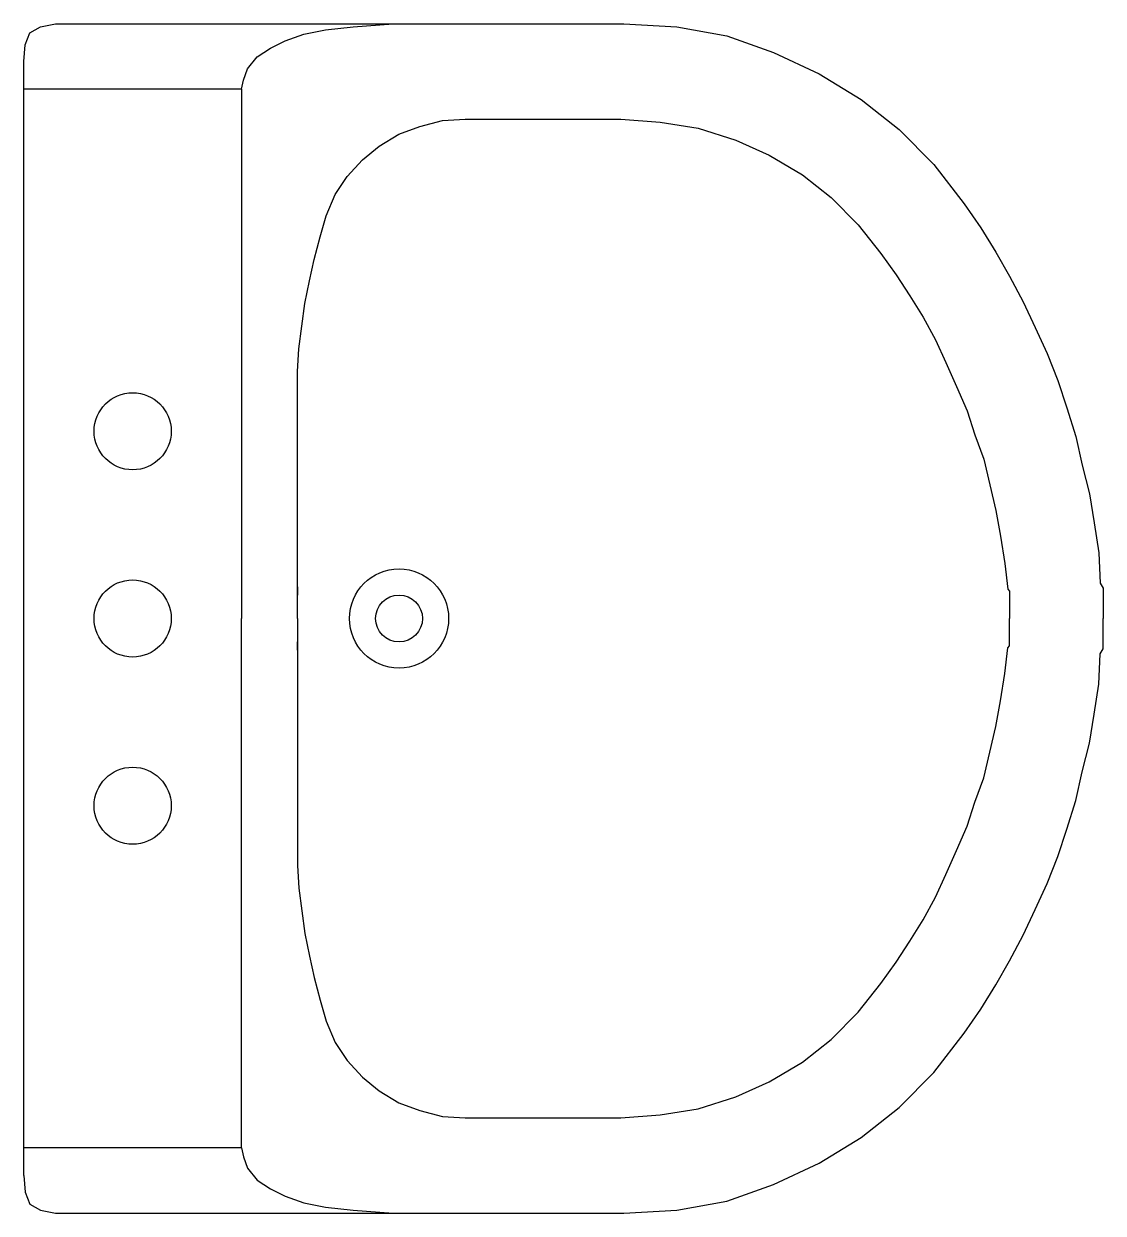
# Model space of a CAD drawing. Header units: millimetres. Extents: x -2900.035 to -2899.545, y 2964.404 to 2964.944.
import ezdxf

# ---------------------------------------------------------------- set-up
doc = ezdxf.new("R2010")
doc.units = ezdxf.units.MM
doc.header["$LTSCALE"] = 10
doc.layers.add('banheiro_louças', color=2, linetype='Continuous')

msp = doc.modelspace()

# ---------------------------------------------------------------- linework, layer by layer
at = {"layer": 'banheiro_louças'}
for p, q in [((-2900.03466, 2964.42121), (-2900.03466, 2964.92683)), ((-2899.93581, 2964.91426), (-2900.03466, 2964.91426)), ((-2899.93581, 2964.91426), (-2899.93581, 2964.67402)), ((-2899.93581, 2964.43378), (-2899.93581, 2964.67402)), ((-2899.93581, 2964.43378), (-2900.03466, 2964.43378))]:
    msp.add_line(p, q, dxfattribs=at)
for points in [[(-2900.03466, 2964.92683), (-2900.03466, 2964.92683), (-2900.03397, 2964.93438), (-2900.03191, 2964.93987), (-2900.02711, 2964.94261), (-2900.02024, 2964.94398), (-2899.76221, 2964.94398), (-2899.76221, 2964.94398), (-2899.73819, 2964.94261), (-2899.71555, 2964.93849), (-2899.69427, 2964.93095), (-2899.67368, 2964.92134), (-2899.65447, 2964.90967), (-2899.63731, 2964.89595), (-2899.62153, 2964.88016), (-2899.6078, 2964.86232), (-2899.6078, 2964.86232), (-2899.60025, 2964.85134), (-2899.59339, 2964.84036), (-2899.58722, 2964.82938), (-2899.58104, 2964.81771), (-2899.57555, 2964.80605), (-2899.57006, 2964.79438), (-2899.56526, 2964.78203), (-2899.56114, 2964.76968), (-2899.55702, 2964.75664), (-2899.55428, 2964.7436), (-2899.55084, 2964.73056), (-2899.54879, 2964.71752), (-2899.54673, 2964.70379), (-2899.54604, 2964.69007), (-2899.54467, 2964.68774), (-2899.54467, 2964.67402)], [(-2899.93581, 2964.91426), (-2899.93497, 2964.91841), (-2899.93318, 2964.92356), (-2899.92871, 2964.92893), (-2899.92267, 2964.93296), (-2899.91596, 2964.93631), (-2899.90747, 2964.93922), (-2899.89763, 2964.94124), (-2899.88511, 2964.94258), (-2899.867, 2964.94398)], [(-2899.91044, 2964.67402), (-2899.91044, 2964.67402), (-2899.91044, 2964.68157), (-2899.91044, 2964.68843), (-2899.91044, 2964.68458), (-2899.91044, 2964.69213), (-2899.91044, 2964.69899), (-2899.91044, 2964.70654), (-2899.91044, 2964.7134), (-2899.91044, 2964.72095), (-2899.91044, 2964.72781), (-2899.91044, 2964.73468), (-2899.91044, 2964.74222), (-2899.91044, 2964.74909), (-2899.91044, 2964.75595), (-2899.91044, 2964.76281), (-2899.91044, 2964.76899), (-2899.91044, 2964.77585), (-2899.91044, 2964.77585), (-2899.91044, 2964.78615), (-2899.90976, 2964.79644), (-2899.90838, 2964.80673), (-2899.90701, 2964.81703), (-2899.90495, 2964.82732), (-2899.90289, 2964.83693), (-2899.90015, 2964.84722), (-2899.8974, 2964.85683), (-2899.8974, 2964.85683), (-2899.89329, 2964.86644), (-2899.8878, 2964.87467), (-2899.88093, 2964.88222), (-2899.87338, 2964.8884), (-2899.86446, 2964.89389), (-2899.85486, 2964.89732), (-2899.84456, 2964.90006), (-2899.83427, 2964.90075), (-2899.83427, 2964.90075), (-2899.81711, 2964.90075), (-2899.80339, 2964.90075), (-2899.78692, 2964.90075), (-2899.76358, 2964.90075), (-2899.76358, 2964.90075), (-2899.74574, 2964.89938), (-2899.72858, 2964.89663), (-2899.71143, 2964.89114), (-2899.69633, 2964.88428), (-2899.68123, 2964.87536), (-2899.66819, 2964.86506), (-2899.65584, 2964.85271), (-2899.64555, 2964.83967), (-2899.64555, 2964.83967), (-2899.63868, 2964.83007), (-2899.63251, 2964.82046), (-2899.62633, 2964.81085), (-2899.62084, 2964.80056), (-2899.61604, 2964.79026), (-2899.61123, 2964.77928), (-2899.60643, 2964.7683), (-2899.603, 2964.75732), (-2899.59888, 2964.74634), (-2899.59614, 2964.73468), (-2899.59339, 2964.72301), (-2899.59133, 2964.71134), (-2899.58927, 2964.69899), (-2899.5879, 2964.68732), (-2899.58722, 2964.68637), (-2899.58722, 2964.67402)], [(-2900.03466, 2964.42121), (-2900.03466, 2964.42121), (-2900.03397, 2964.41366), (-2900.03191, 2964.40817), (-2900.02711, 2964.40543), (-2900.02024, 2964.40405), (-2899.76221, 2964.40405), (-2899.76221, 2964.40405), (-2899.73819, 2964.40543), (-2899.71555, 2964.40954), (-2899.69427, 2964.41709), (-2899.67368, 2964.4267), (-2899.65447, 2964.43837), (-2899.63731, 2964.45209), (-2899.62153, 2964.46788), (-2899.6078, 2964.48572), (-2899.6078, 2964.48572), (-2899.60025, 2964.4967), (-2899.59339, 2964.50768), (-2899.58722, 2964.51866), (-2899.58104, 2964.53032), (-2899.57555, 2964.54199), (-2899.57006, 2964.55366), (-2899.56526, 2964.56601), (-2899.56114, 2964.57836), (-2899.55702, 2964.5914), (-2899.55428, 2964.60444), (-2899.55084, 2964.61748), (-2899.54879, 2964.63052), (-2899.54673, 2964.64424), (-2899.54604, 2964.65797), (-2899.54467, 2964.66029), (-2899.54467, 2964.67402)], [(-2899.91044, 2964.67402), (-2899.91044, 2964.67402), (-2899.91044, 2964.66647), (-2899.91044, 2964.65961), (-2899.91044, 2964.66346), (-2899.91044, 2964.65591), (-2899.91044, 2964.64905), (-2899.91044, 2964.6415), (-2899.91044, 2964.63464), (-2899.91044, 2964.62709), (-2899.91044, 2964.62022), (-2899.91044, 2964.61336), (-2899.91044, 2964.60581), (-2899.91044, 2964.59895), (-2899.91044, 2964.59209), (-2899.91044, 2964.58523), (-2899.91044, 2964.57905), (-2899.91044, 2964.57219), (-2899.91044, 2964.57219), (-2899.91044, 2964.56189), (-2899.90976, 2964.5516), (-2899.90838, 2964.5413), (-2899.90701, 2964.53101), (-2899.90495, 2964.52072), (-2899.90289, 2964.51111), (-2899.90015, 2964.50082), (-2899.8974, 2964.49121), (-2899.8974, 2964.49121), (-2899.89329, 2964.4816), (-2899.8878, 2964.47337), (-2899.88093, 2964.46582), (-2899.87338, 2964.45964), (-2899.86446, 2964.45415), (-2899.85486, 2964.45072), (-2899.84456, 2964.44797), (-2899.83427, 2964.44729), (-2899.83427, 2964.44729), (-2899.81711, 2964.44729), (-2899.80339, 2964.44729), (-2899.78692, 2964.44729), (-2899.76358, 2964.44729), (-2899.76358, 2964.44729), (-2899.74574, 2964.44866), (-2899.72858, 2964.45141), (-2899.71143, 2964.4569), (-2899.69633, 2964.46376), (-2899.68123, 2964.47268), (-2899.66819, 2964.48297), (-2899.65584, 2964.49533), (-2899.64555, 2964.50836), (-2899.64555, 2964.50836), (-2899.63868, 2964.51797), (-2899.63251, 2964.52758), (-2899.62633, 2964.53719), (-2899.62084, 2964.54748), (-2899.61604, 2964.55778), (-2899.61123, 2964.56876), (-2899.60643, 2964.57974), (-2899.603, 2964.59072), (-2899.59888, 2964.6017), (-2899.59614, 2964.61336), (-2899.59339, 2964.62503), (-2899.59133, 2964.63669), (-2899.58927, 2964.64905), (-2899.5879, 2964.66071), (-2899.58722, 2964.66167), (-2899.58722, 2964.67402)], [(-2899.93581, 2964.43378), (-2899.93497, 2964.42963), (-2899.93318, 2964.42448), (-2899.92871, 2964.41911), (-2899.92267, 2964.41508), (-2899.91596, 2964.41172), (-2899.90747, 2964.40881), (-2899.89763, 2964.4068), (-2899.88511, 2964.40546), (-2899.867, 2964.40405)]]:
    msp.add_lwpolyline(points, dxfattribs=at)
for centre in [(-2899.98524, 2964.75902), (-2899.98524, 2964.67402), (-2899.98524, 2964.58902)]:
    msp.add_circle(centre, 0.0175, dxfattribs=at)
at = {"layer": 'banheiro_louças', "color": 1}
for radius in [0.0225, 0.01065]:
    msp.add_circle((-2899.86432, 2964.67402), radius, dxfattribs=at)

doc.saveas('drawing.dxf')
